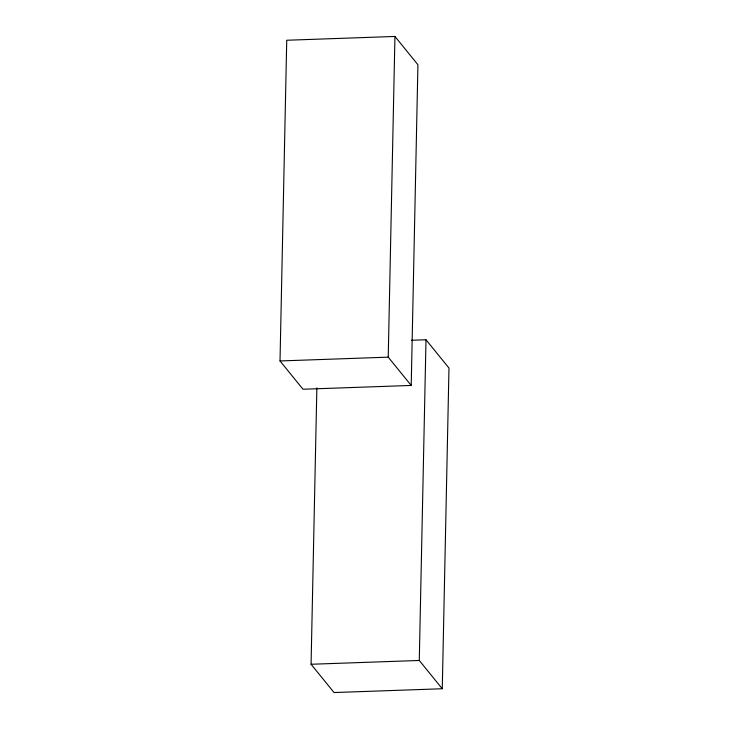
<?xml version="1.0" encoding="UTF-8"?>
<svg xmlns="http://www.w3.org/2000/svg" width="729" height="729" viewBox="0 0 729 729"><rect width="100%" height="100%" fill="white"/><g stroke="black" fill="none" stroke-linecap="round" stroke-linejoin="round"><path stroke-width="1.09" d="M280.018 360.955L286.734 40.25L394.945 36.45L417.927 64.735L411.211 385.441L303 389.24L280.018 360.955L388.229 357.155L411.211 385.441M411.347 340.279L426 339.76L448.982 368.045L442.266 688.75L334.055 692.55L311.073 664.265L316.86 387.91M388.229 357.155L394.945 36.45M442.266 688.75L419.275 660.465L426 339.76M311.073 664.265L419.275 660.465"/></g></svg>
